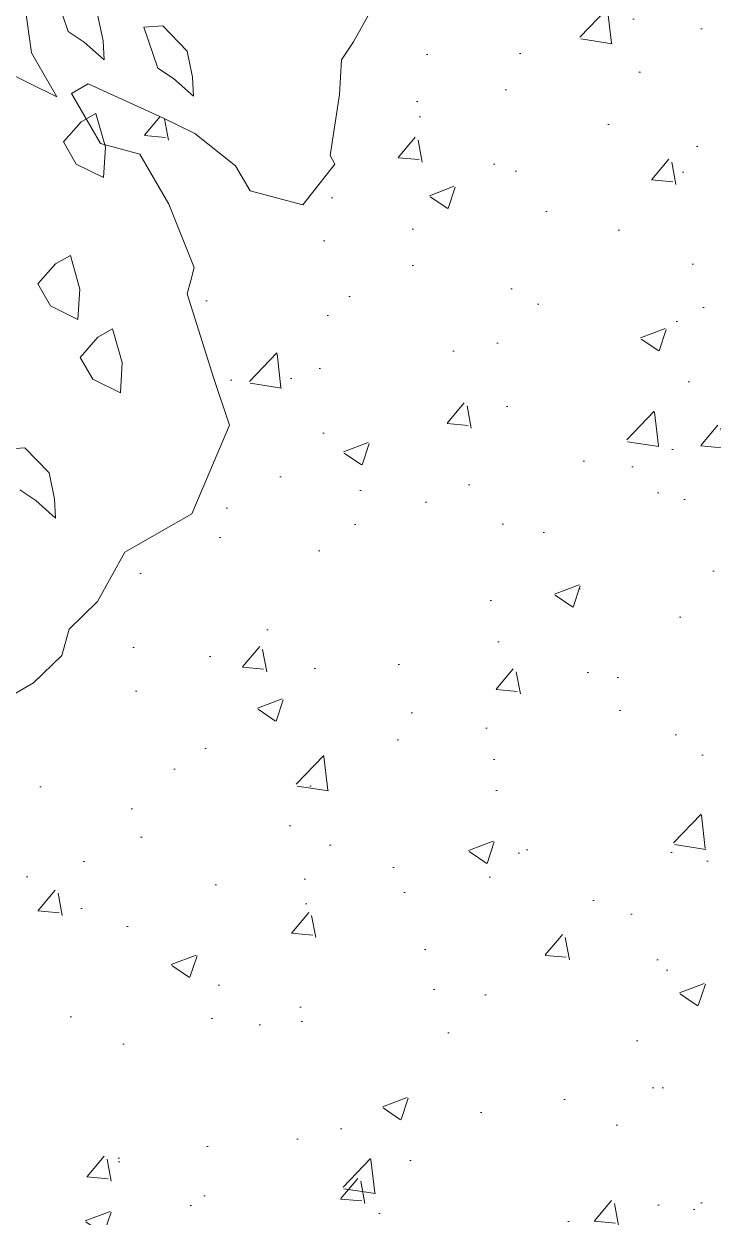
# Model space of a CAD drawing. Header units: metres. Extents: x 12093 to 20303, y 514 to 1412.
# Drawn here: x 19726.459 to 19727.449, y 699.719 to 701.434 of the extents above; entities that cross this region are included whole.
import ezdxf

# ---------------------------------------------------------------- set-up
doc = ezdxf.new("R2010")
doc.units = ezdxf.units.M
doc.layers.add('grass', color=64, linetype='Continuous', lineweight=13)
pattern_1 = [(50, (19136.99335, 73.14804), (0.36436934, -0.03187817), [0.0381, -0.4191]), (355, (19136.99335, 73.14804), (-0.07048565, 0.38211329), [0.03048, -0.33528]), (100.451, (19137.0237, 73.1454), (0.293885, 0.35023338), [0.03238, -0.35618]), (46.1842, (19136.99335, 73.24964), (0.54215808, -0.08408466), [0.05715, -0.62865]), (96.6356, (19137.03853, 73.24264), (0.47480847, 0.4948511), [0.04857, -0.53427]), (351.184, (19136.99335, 73.24964), (0.4748092, 0.49485024), [0.04572, -0.50292]), (21, (19137.04415, 73.22424), (0.30322976, -0.20453104), [0.0381, -0.4191]), (326, (19137.04415, 73.22424), (0.12360406, 0.36837593), [0.03048, -0.33528]), (71.4514, (19137.06942, 73.2072), (0.42683298, 0.16384572), [0.03238, -0.35618]), (37.5, (19136.99335, 73.14804), (0.006177207, 0.169110078), [0, -0.331216, 0, -0.34036, 0, -0.33655]), (7.5, (19136.99335, 73.14804), (0.133639325, 0.20036115), [0, -0.194056, 0, -0.323596, 0, -0.12827]), (327.5, (19136.88007, 73.14804), (0.27118119, -0.011457488), [0, -0.127, 0, -0.39624, 0, -0.52578]), (317.5, (19136.82927, 73.14804), (0.29625836, 0.05085298), [0, -0.1651, 0, -0.263144, 0, -0.37338])]

# ---------------------------------------------------------------- blocks, each defined once
blk = doc.blocks.new('ghgfghgh')
at = {"layer": 'grass'}
for p, q in [((20002.6865, 663.6127), (20002.6739, 663.6498)), ((20002.9696, 663.6478), (20002.9449, 663.6033)), ((20002.6533, 663.5935), (20002.6474, 663.6344)), ((20002.7131, 663.6281), (20002.718, 663.6043)), ((20002.7008, 663.6032), (20002.6865, 663.6127)), ((20002.755, 663.6168), (20002.7722, 663.6178)), ((20002.7676, 663.5797), (20002.755, 663.6168)), ((20002.7722, 663.6178), (20002.7942, 663.5951)), ((20002.719, 663.5871), (20002.7008, 663.6032)), ((20002.718, 663.6043), (20002.719, 663.5871)), ((20002.9449, 663.6033), (20002.9341, 663.587)), ((20002.6763, 663.5536), (20002.6533, 663.5935)), ((20002.7942, 663.5951), (20002.7991, 663.5713)), ((20002.6267, 663.5781), (20002.6763, 663.5536)), ((20002.7819, 663.5703), (20002.7676, 663.5797)), ((20002.9341, 663.587), (20002.9321, 663.5556)), ((20002.8001, 663.5542), (20002.7819, 663.5703)), ((20002.7991, 663.5713), (20002.8001, 663.5542)), ((20002.7045, 663.5654), (20002.6894, 663.5567)), ((20002.6894, 663.5567), (20002.7156, 663.5113)), ((20002.7729, 663.5343), (20002.7045, 663.5654)), ((20002.9321, 663.5556), (20002.9237, 663.5003)), ((20002.7116, 663.5385), (20002.6983, 663.5309)), ((20002.7203, 663.5081), (20002.7116, 663.5385)), ((20002.6983, 663.5309), (20002.6822, 663.5127)), ((20002.8012, 663.5203), (20002.7729, 663.5343)), ((20002.8381, 663.4912), (20002.8012, 663.5203)), ((20002.6822, 663.5127), (20002.6937, 663.4927)), ((20002.7156, 663.5113), (20002.7514, 663.5017)), ((20002.7185, 663.4805), (20002.7203, 663.5081)), ((20002.6937, 663.4927), (20002.7185, 663.4805)), ((20002.7514, 663.5017), (20002.7776, 663.4563)), ((20002.928, 663.4927), (20002.899, 663.4557)), ((20002.9237, 663.5003), (20002.928, 663.4927)), ((20002.8512, 663.4685), (20002.8381, 663.4912)), ((20002.899, 663.4557), (20002.8512, 663.4685)), ((20002.7776, 663.4563), (20002.8006, 663.399)), ((20002.6884, 663.4099), (20002.6751, 663.4022)), ((20002.6971, 663.3794), (20002.6884, 663.4099)), ((20002.6751, 663.4022), (20002.6589, 663.384)), ((20002.8006, 663.399), (20002.7974, 663.387)), ((20002.6589, 663.384), (20002.6705, 663.3641)), ((20002.7974, 663.387), (20002.7942, 663.3751)), ((20002.6953, 663.3518), (20002.6971, 663.3794)), ((20002.7942, 663.3751), (20002.8184, 663.2983)), ((20002.6705, 663.3641), (20002.6953, 663.3518)), ((20002.7267, 663.3434), (20002.7134, 663.3357)), ((20002.7354, 663.3129), (20002.7267, 663.3434)), ((20002.7134, 663.3357), (20002.6973, 663.3175)), ((20002.6973, 663.3175), (20002.7089, 663.2976)), ((20002.7337, 663.2853), (20002.7354, 663.3129)), ((20002.7089, 663.2976), (20002.7337, 663.2853)), ((20002.8184, 663.2983), (20002.8327, 663.2561)), ((20002.8327, 663.2561), (20002.7984, 663.1758)), ((20002.6301, 663.2344), (20002.6472, 663.2354)), ((20002.6472, 663.2354), (20002.6692, 663.2127)), ((20002.6692, 663.2127), (20002.6741, 663.1889)), ((20002.657, 663.1878), (20002.6426, 663.1973)), ((20002.6741, 663.1889), (20002.6751, 663.1717)), ((20002.6751, 663.1717), (20002.657, 663.1878)), ((20002.7984, 663.1758), (20002.7378, 663.1408)), ((20002.7378, 663.1408), (20002.7131, 663.0963)), ((20002.7131, 663.0963), (20002.6872, 663.0713)), ((20002.6872, 663.0713), (20002.6808, 663.0474)), ((20002.6808, 663.0474), (20002.6549, 663.0224)), ((20002.6549, 663.0224), (20002.6247, 663.0049))]:
    blk.add_line(p, q, dxfattribs=at)

msp = doc.modelspace()

# ---------------------------------------------------------------- hatches: boundary and pattern name
at = {"layer": 'grass'}
h = msp.add_hatch(dxfattribs=at)
h.set_pattern_fill('AR-CONC', color=256, scale=0.002, style=0)
h.set_pattern_definition(pattern_1)
h.paths.add_polyline_path([(19727.8047, 702.3486), (19727.0042, 702.6366), (19726.8839, 702.2421), (19726.9203, 702.2324), (19726.9411, 702.1964), (19726.9397, 702.1156), (19726.9162, 701.9901), (19726.8853, 701.9882), (19726.8233, 702.0432), (19726.784, 701.9142), (19726.7843, 701.9139), (19726.8221, 701.9037), (19726.8341, 701.9106), (19726.853, 701.9056), (19726.8959, 701.9144), (19726.9269, 701.9162), (19726.9647, 701.9061), (19726.9994, 701.8461), (19727.0031, 701.7842), (19727.0137, 701.7104), (19726.9939, 701.523), (19726.9718, 701.4782), (19726.9326, 701.4076), (19726.9155, 701.3817), (19726.9123, 701.3319), (19726.9064, 701.2932), (19727.6015, 701.1403)])
h = msp.add_hatch(dxfattribs=at)
h.set_pattern_fill('AR-CONC', color=256, scale=0.002, style=0)
h.set_pattern_definition(pattern_1)
h.paths.add_polyline_path([(19727.6015, 701.1403), (19726.9064, 701.2932), (19726.8989, 701.2442), (19726.9059, 701.2322), (19726.8597, 701.1736), (19726.784, 701.1939), (19726.7632, 701.2298), (19726.7046, 701.276), (19726.6598, 701.2981), (19726.6038, 701.3236), (19726.5837, 701.2577), (19726.6257, 701.2464), (19726.6673, 701.1744), (19726.7038, 701.0835), (19726.6987, 701.0646), (19726.6936, 701.0457), (19726.732, 700.9238), (19726.7546, 700.8569), (19726.7002, 700.7295), (19726.6042, 700.6741), (19726.565, 700.6035), (19726.5239, 700.5638), (19726.5138, 700.5259), (19726.4727, 700.4862), (19726.4247, 700.4585), (19726.3786, 700.3999), (19726.3325, 700.3412), (19726.294, 700.3074), (19726.2853, 700.2789), (19727.4244, 700.0866)])
h = msp.add_hatch(dxfattribs=at)
h.set_pattern_fill('AR-CONC', color=256, scale=0.002, style=0)
h.set_pattern_definition(pattern_1)
h.paths.add_polyline_path([(19728.6082, 700.9188), (19727.6015, 701.1403), (19727.4244, 700.0866), (19728.3819, 699.9251)])
h = msp.add_hatch(dxfattribs=at)
h.set_pattern_fill('AR-CONC', color=256, scale=0.002, style=0)
h.set_pattern_definition(pattern_1)
h.paths.add_polyline_path([(19727.4244, 700.0866), (19726.2853, 700.2789), (19726.2812, 700.2653), (19726.2813, 700.2637), (19726.2803, 700.2627), (19725.9542, 699.193), (19727.2271, 698.9129)])
h = msp.add_hatch(dxfattribs=at)
h.set_pattern_fill('AR-CONC', color=256, scale=0.002, style=0)
h.set_pattern_definition(pattern_1)
h.paths.add_polyline_path([(19728.3819, 699.9251), (19727.4244, 700.0866), (19727.2271, 698.9129), (19728.1073, 698.7193)])

# ---------------------------------------------------------------- block references
at = {"layer": 'grass', "xscale": 1.586003757394792, "yscale": 1.586003757394792, "zscale": 1.586003757394792}
msp.add_blockref('ghgfghgh', (-11997.8132, -351.0697), dxfattribs=at)

doc.saveas('drawing.dxf')
